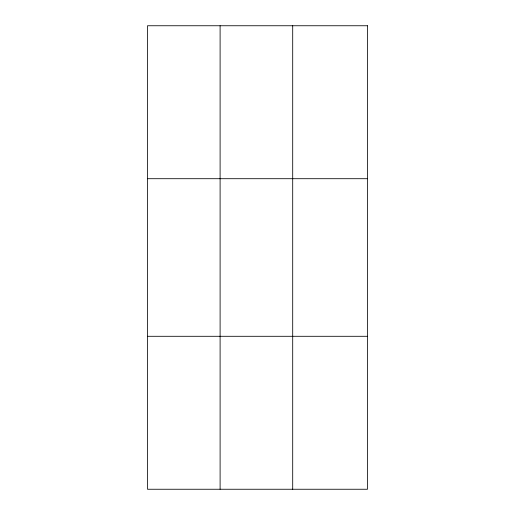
<?xml version="1.0" encoding="UTF-8"?>
<svg xmlns="http://www.w3.org/2000/svg" width="515" height="515" viewBox="0 0 515 515"><rect width="100%" height="100%" fill="white"/><g stroke="black" fill="none" stroke-linecap="round" stroke-linejoin="round"><path stroke-width="0.77" d="M220.105 489.25L220.105 25.75M292.7 489.25L292.7 25.75M147.509 178.705L367.491 178.705M147.509 336.295L367.491 336.295M367.491 25.75L367.491 489.25L147.509 489.25L147.509 25.75L367.491 25.75"/></g></svg>
